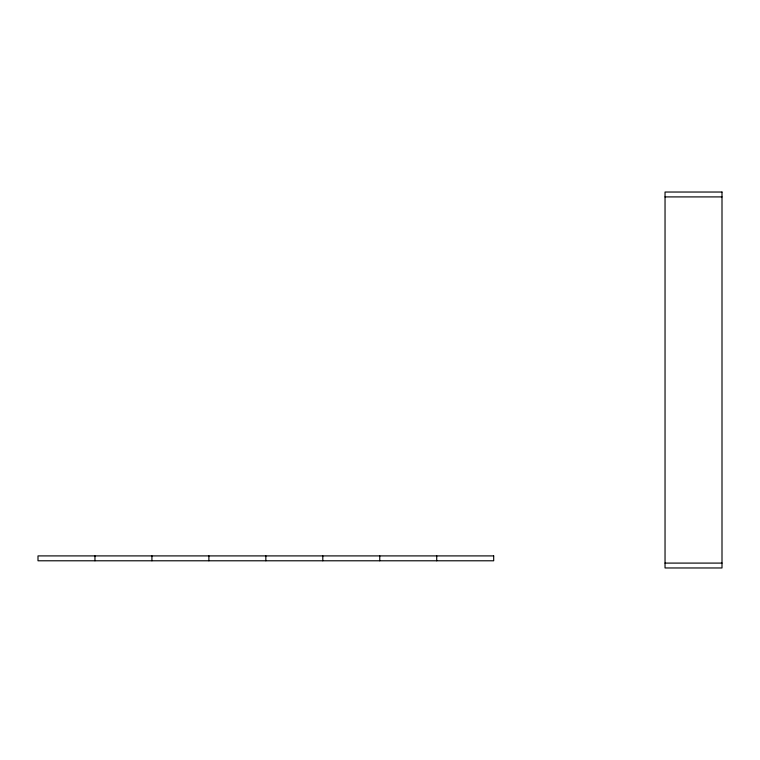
<?xml version="1.0" encoding="UTF-8"?>
<svg xmlns="http://www.w3.org/2000/svg" width="760" height="760" viewBox="0 0 760 760"><rect width="100%" height="100%" fill="white"/><g stroke="black" fill="none" stroke-linecap="round" stroke-linejoin="round"><path stroke-width="1.14" d="M665.038 196.906L722 196.906M665.038 563.093L722 563.093M436.724 555.902L436.724 560.785M379.762 555.902L379.762 560.785M322.8 555.902L322.8 560.785M265.848 555.902L265.848 560.785M208.886 555.902L208.886 560.785M151.924 555.902L151.924 560.785M94.962 555.902L94.962 560.785M722 192.033L665.038 192.033L665.038 567.967L722 567.967L722 192.033M493.686 555.902L38 555.902L38 560.785L493.686 560.785L493.686 555.902"/></g></svg>
